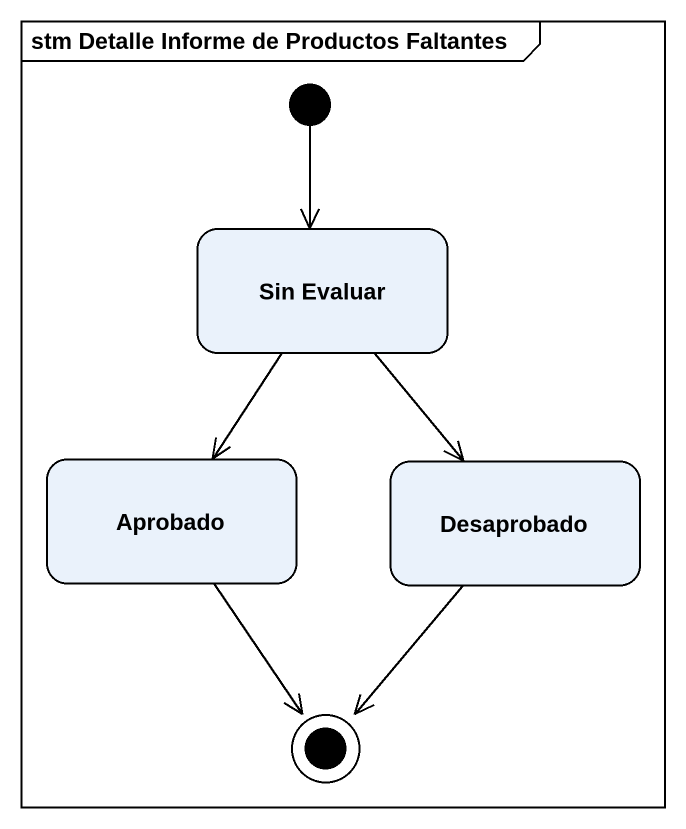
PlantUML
@startuml
mainframe stm Detalle Informe de Productos Faltantes
hide empty description
state "Sin Evaluar" as Sin_Evaluar
state Aprobado
state Desaprobado
[*] --> Sin_Evaluar
Sin_Evaluar --> Aprobado
Sin_Evaluar --> Desaprobado
Aprobado --> [*]
Desaprobado --> [*]
@enduml
